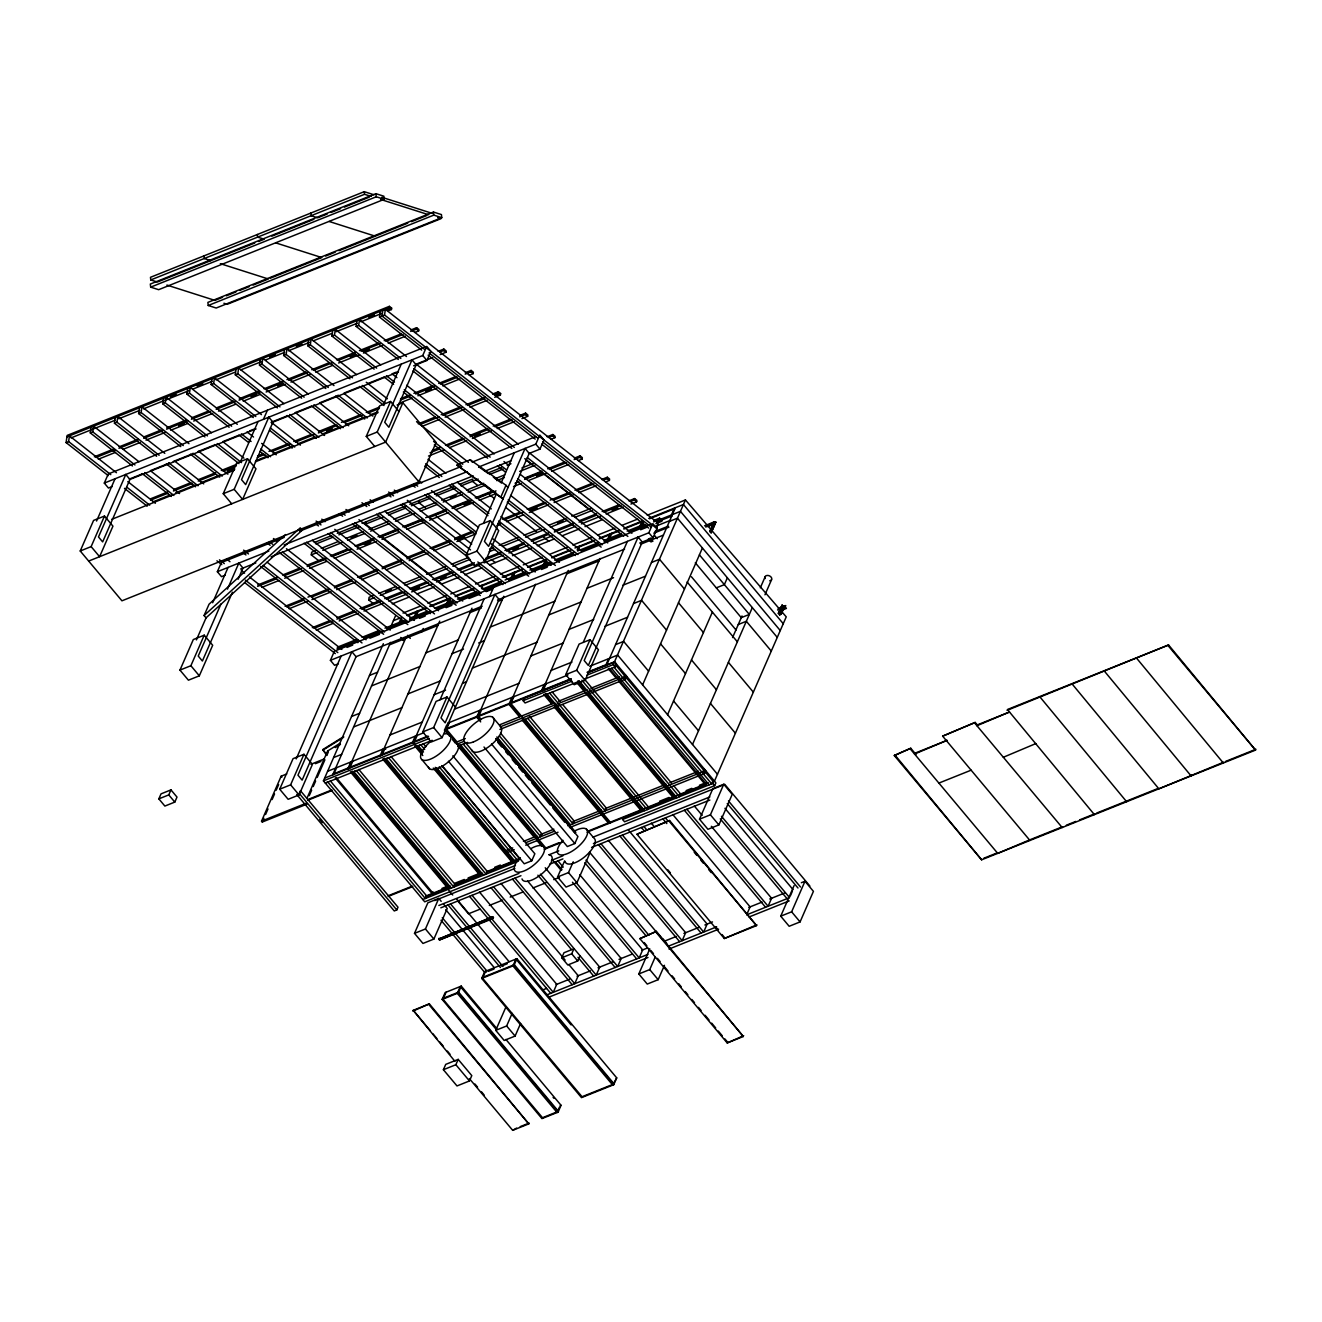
<?xml version="1.0" encoding="UTF-8"?>
<svg xmlns="http://www.w3.org/2000/svg" width="1322" height="1322" viewBox="0 0 1322 1322"><rect width="100%" height="100%" fill="white"/><g stroke="black" fill="none" stroke-linecap="round" stroke-linejoin="round"><path stroke-width="1.5" d="M326.65 755.027L322.7 749.64L343.637 736.635M108.272 475.639L66.1 442.589L67.108 435.434L389.379 306.34L391.643 308.109L391.444 309.546L387.627 311.067M110.784 474.631L68.628 441.581L69.422 435.847L116.452 472.714M132.431 465.955L90.276 432.905L91.069 427.171M134.96 464.947L92.788 431.897L93.598 426.163L139.008 461.758M156.607 456.272L114.436 423.222L115.245 417.504M159.136 455.264L116.964 422.214L117.774 416.48L164.804 453.347M180.767 446.605L138.612 413.538L139.421 407.82M183.295 445.58L141.14 412.53L141.933 406.796L188.963 443.68M204.943 436.921L162.771 403.854L163.581 398.137M207.471 435.913L165.3 402.846L166.109 397.129L211.52 432.724M229.119 427.237L186.947 394.171L187.757 388.453M231.647 426.229L189.476 393.163L190.285 387.445L237.316 424.312M253.279 417.554L211.123 384.504L211.917 378.77M255.807 416.546L213.652 383.479L214.445 377.762L261.475 414.629M277.455 407.87L235.283 374.82L236.093 369.086M279.983 406.862L237.811 373.796L238.621 368.078L284.032 403.673M301.631 398.186L259.459 365.136L260.269 359.402M304.143 397.178L261.987 364.128L262.781 358.394L308.191 393.989M325.79 388.503L283.635 355.453L284.428 349.719M328.319 387.495L286.147 354.445L286.957 348.711L333.987 385.578M349.966 378.819L307.795 345.769L308.604 340.035M352.495 377.811L310.323 344.761L311.133 339.027L356.543 374.622M374.126 369.135L331.971 336.085L332.78 330.351M376.654 368.127L334.499 335.077L335.292 329.343L380.703 364.938M398.302 359.468L356.13 326.402L356.94 320.684M400.83 358.444L358.659 325.394L359.468 319.66L406.498 356.527M421.668 350.099L379.497 317.049L380.306 311.314M382.835 310.306L382.025 316.041L424.197 349.091M338.399 663.776L334.565 665.297L330.401 660.339L648.854 532.766L652.853 523.644L657.001 528.618L384.553 315.016L385.363 309.298L657.811 522.884L657.001 528.618L653.018 537.74L639.749 543.061M391.444 309.546L389.164 307.762L389.379 306.34M414.877 332.433L418.677 330.913L416.413 329.128L416.612 327.691L410.894 329.988M418.677 330.913L418.892 329.475L416.612 327.691M440.209 354.56L445.927 352.263L443.663 350.479L443.862 349.058L438.144 351.338M445.927 352.263L446.125 350.826L443.862 349.058M469.36 375.151L473.177 373.63L470.913 371.846L471.111 370.408L465.394 372.705M473.177 373.63L473.375 372.193L471.111 370.408M494.709 397.278L500.427 394.981L498.146 393.196L498.344 391.775L492.627 394.055M500.427 394.981L500.625 393.543L498.344 391.775M521.942 418.628L527.66 416.347L525.396 414.563L525.594 413.125L519.877 415.422M527.66 416.347L527.875 414.91L525.594 413.125M551.092 439.235L554.91 437.698L552.646 435.913L552.844 434.492L547.126 436.772M554.91 437.698L555.108 436.277L552.844 434.492M578.342 460.585L582.159 459.065L579.895 457.28L580.094 455.842L574.376 458.139M582.159 459.065L582.358 457.627L580.094 455.842M605.592 481.952L609.409 480.415L607.129 478.647L607.327 477.209L601.609 479.506M609.409 480.415L609.607 478.994L607.327 477.209M630.925 504.062L636.642 501.782L634.378 499.997L634.577 498.559L628.859 500.856M636.642 501.782L636.857 500.344L634.577 498.559M655.91 523.644L661.628 521.364L659.348 519.579L659.562 518.141L653.828 520.438M661.628 521.364L661.826 519.926L659.562 518.141M324.964 558.826L319.23 561.123L311.281 554.893L311.661 552.199L315.495 550.663M372.143 529.312L365.566 524.156L365.897 521.86M373.498 603.691L368.722 599.94L369.102 597.247L372.936 595.726M419.338 500.46L419.008 502.74L425.601 507.912M112.287 486.513L108.454 488.049L104.306 483.075L108.288 473.954L424.841 347.141M397.112 405.011L402.863 402.714L436.128 442.44L418.909 481.852L121.938 600.816L80.229 550.993L93.581 520.422L104.488 516.059L112.948 526.156L99.596 556.711L91.135 546.614L104.488 516.059M96.572 521.033L115.047 478.779M231.697 503.781L223.253 493.684L236.605 463.13L247.511 458.767L255.972 468.847L242.62 499.419L234.176 489.322L247.511 458.767M240.406 461.907L258.071 421.487M263.442 419.338L267.424 410.2M225.318 575.153L221.518 576.673L217.353 571.715L221.336 562.577M179.957 670.105L193.309 639.551L204.232 635.171L212.677 645.268L199.325 675.823L188.418 680.186L179.957 670.105L190.88 665.726L204.232 635.171M204.1 615.523L300.259 527.858L302.209 530.188L206.05 617.853L204.1 615.523L209.041 604.22L285.469 534.551M196.416 639.914L206.166 617.605M212.66 602.733L228.095 567.402M220.972 604.005L198.234 656.059L202.382 661.017L232.441 592.239M227.467 589.133L238.836 563.106L243 568.063L238.125 579.218M158.838 798.868L161.036 793.861L170.968 789.878L176.999 797.083L174.801 802.09L164.87 806.073L158.838 798.868L168.77 794.902L170.968 789.878M374.737 446.489L366.277 436.392L379.629 405.837L390.552 401.475L398.996 411.555M383.611 404.532L401.26 364.112M366.277 436.392L377.2 432.03L390.552 401.475M104.306 483.075L422.743 355.519L426.742 346.381L430.889 351.355L426.907 360.476L413.637 365.797M402.863 402.714L385.644 442.11L88.673 561.073M330.401 660.339L334.4 651.217M306.902 804.156L262.285 822.036L261.541 821.127L281.156 776.196L286.742 773.965M262.285 822.036L263.921 818.285M265.557 814.534L268.002 808.932M272.101 799.562L274.546 793.944M276.182 790.209L278.645 784.59M279.702 789.217L293.054 758.663L303.961 754.284L312.422 764.38L299.069 794.935L288.146 799.298L279.702 789.217L290.609 784.838L303.961 754.284M296.211 758.894L341.159 656.043M306.902 798.422L327.625 750.995L339.704 743.493M309.249 795.662L311.645 790.192M313.231 786.54L315.627 781.071M317.214 777.419L324.915 759.786M326.782 755.54L328.385 751.888L327.625 750.995M515.448 865.464L424.709 901.802L323.427 780.856L383.347 643.715M391.163 625.818L395.394 616.118M332.681 774.89L390.585 642.343M399.211 622.596L401.458 617.457M333.656 774.494L336.647 767.652M399.442 623.918L401.673 618.779M347.835 768.826L350.826 761.968M413.621 618.233L416.612 611.392M348.793 768.429L405.606 638.377M415.323 616.135L417.57 611.012M349.768 768.049L352.759 761.208M415.554 617.457L418.545 610.615M421.718 631.933L423.222 628.512M466.022 555.504L479.374 524.95L490.28 520.587L498.725 530.684L485.389 561.239L474.466 565.601L466.022 555.504L476.928 551.142L490.28 520.587M380.058 755.903L383.05 749.062M445.845 605.327L448.836 598.486M381.017 755.523L439.747 621.125M381.992 755.143L384.983 748.285L385.727 749.177M448.439 603.047L450.405 598.535M483.455 523.396L496.444 493.651M501.319 482.497L514.324 452.752M501.071 496.56L505.995 485.273L470.268 459.759L456.966 465.08L503.021 498.89L456.966 465.08M478.597 467.063L535.807 444.142L539.789 435.021L543.953 439.978L539.971 449.116L528.519 453.694M412.282 742.997L415.273 736.156M471.971 608.219L413.241 742.617L422.445 753.59M482.018 585.183L481.671 586.01L497.783 579.548M414.216 742.22L417.207 735.379M481.505 588.224L482.993 584.803M503.781 596.239L442.093 737.643L431.17 742.006L422.726 731.925L436.078 701.371L446.985 696.991L455.446 707.088M440.061 699.735L484.183 598.734M489.553 596.586L493.536 587.464M422.726 731.925L433.649 727.546L446.985 696.991M449.761 736.371L444.506 730.091L446.753 724.952M510.953 578.011L513.283 572.674M511.267 579.119L514.258 572.277M449.43 722.473L446.439 729.314L456.949 741.857M512.225 578.739L515.216 571.897M479.721 710.344L476.73 717.185L480.679 721.895M543.177 565.089L545.507 559.751M535.608 584.258L477.705 716.788L480.332 719.928M544.234 564.511L546.482 559.371M481.654 709.567L478.663 716.408L481.291 719.548M544.449 565.833L546.697 560.693M396.798 909.933L398.005 907.206L300.441 790.688L299.251 793.431L396.798 909.933L394.27 910.957L296.723 794.439M511.945 697.421L508.953 704.279L519.463 716.821M509.928 703.882L568.245 570.41M577.218 549.886L578.706 546.465M513.878 696.661L510.887 703.502L610.698 822.697M577.995 549.902L579.664 546.069M443.614 904.198L447.233 908.511L433.88 939.066L422.957 943.445L414.513 933.349L427.865 902.794L438.772 898.431L441.184 901.307M579.515 681.161L525.065 702.973L523.148 700.677L524.338 697.95L571.286 679.144M414.513 933.349L425.436 928.986L438.772 898.431M541.194 691.356L544.185 684.515M606.98 540.781L609.971 533.939M542.152 690.976L600.056 558.446M607.938 540.401L610.929 533.559M543.127 690.596L546.118 683.738M609.574 538.5L611.904 533.163M438.722 939.083L492.792 916.741L493.189 918.459L439.482 939.975L438.722 939.083L492.792 916.741M439.482 939.975L493.552 917.633M454.917 1061.318L413.241 1010.322L429.353 1003.861L528.8 1123.882L512.688 1130.327L469.36 1078.57M565.75 674.633L579.102 644.078L590.025 639.699L598.469 649.796L585.117 680.351L574.211 684.713L565.75 674.633L576.673 670.254L590.025 639.699M583.25 642.376L627.372 541.376M412.894 1011.132L429.353 1003.861M639.865 526.371L642.195 521.033M640.162 527.495L642.409 522.355M641.137 527.098L643.384 521.959M505.913 1039.439L561.057 1105.308L558.066 1112.149L541.954 1118.61L442.159 999.415L445.15 992.574L461.262 986.113L496.708 1028.466M443.118 999.019L446.109 992.178M442.159 999.415L458.271 992.954L461.262 986.113M605.641 665.544L608.632 658.703M674.418 508.127L671.427 514.969L672.171 515.861L657.034 521.926M606.6 665.164L675.377 507.731M586.985 675.112L613.276 664.586L685.44 499.947L786.243 616.862L714.475 781.12L614.664 661.925L587.646 672.749M585.15 678.897L615.193 666.866L616.383 664.123L614.466 661.843L588.191 672.369M442.242 765.851L524.256 863.795L531.774 860.787L534.848 853.764L452.835 755.82M481.704 978.429L484.695 971.587L516.919 958.681L616.713 1077.876L613.722 1084.718L581.498 1097.624L481.704 978.429L513.928 965.523L516.919 958.681M482.662 978.049L485.653 971.207L486.397 972.1M443.399 1069.713L445.729 1064.375L458.189 1059.385L471.789 1075.612L469.459 1080.95L456.999 1085.94L443.399 1069.713L455.859 1064.722L458.189 1059.385M545.639 848.08L545.275 848.889L458.602 745.393M500.261 726.836L623.885 677.31L625.091 674.567L626.628 676.401L625.438 679.144L499.898 729.43M590.306 852.128L576.954 882.699L566.047 887.062L557.587 876.965L564.659 860.787M642.608 684.879L702.412 547.986M713.335 523.148L714.756 524.586L711.137 532.849L709.732 531.427L712.624 524.801M714.062 522.008L715.301 523.495L707.7 526.553M484.001 747.013L567.336 846.543L574.855 843.535L577.929 836.495L495.915 738.568M715.07 522.653L711.467 530.932L710.013 531.51L714.954 522.504L711.335 530.783L709.732 531.427M715.301 523.495L715.78 521.975L715.235 523.215L705.717 527.032M520.587 1023.492L515.101 1036.068L504.178 1040.447L495.733 1030.35L505.929 1006.984M557.587 876.965L568.51 872.603L573.219 861.812M495.733 1030.35L506.64 1025.971L512.143 1013.396M610.086 822.251L609.739 823.077L601.857 813.674M667.56 714.69L712.409 612.02M727.364 577.797L724.373 584.638L716.309 587.86M561.767 957.772L563.965 952.749L573.897 948.783L571.699 953.79L561.767 957.772L567.799 964.977L577.731 960.995L579.928 955.971M622.629 819.475L712.74 783.384L713.946 780.641L715.863 782.921L714.657 785.665L624.529 821.772L622.629 819.475L623.819 816.748M636.989 834.232L669.576 820.499L756.548 925.615L724.324 938.521L636.989 834.232L669.576 820.499M512.688 1130.327L516.638 1128.079M732.57 637.568L742.022 615.953M760.315 587.811L765.24 576.541M692.513 744.484L752.317 607.591M764.959 594.784L771.536 579.763M567.898 825.82L702.94 771.718L704.147 768.974L705.684 770.825L704.477 773.552L569.435 827.655M559.437 1107.208L557.107 1112.546L457.296 993.351L460.287 986.509L495.75 1028.847M778.344 613.375L782.112 605.03L783.202 606.583L779.6 614.862L778.344 613.375L782.112 605.03M784.69 605.79L783.235 606.385L779.633 614.647L781.071 614.069L784.69 605.79L781.203 614.218L779.6 614.862M639.881 938.653L656.356 931.382L743.328 1036.498L727.216 1042.942L639.881 938.653L656.356 931.382M699.503 819.194L712.855 788.639L723.762 784.26L732.223 794.357L718.871 824.911L707.948 829.291L699.503 819.194L710.41 814.815L723.762 784.26M664.454 965.308L658.174 979.685L647.251 984.064L638.807 973.967L649.796 948.799M638.807 973.967L649.73 969.588L655.216 957.012M724.324 938.521L756.895 924.789M746.616 914.857L750.103 906.875L672.815 814.567M801.347 882.716L804.982 881.262L813.427 891.359L800.074 921.913L789.168 926.276L780.724 916.179L794.076 885.624M790.275 896.052L792.374 891.259M727.216 1042.942L743.691 1035.671M780.724 916.179L791.63 911.816L804.982 881.262M1079.595 819.888L1094.765 813.807L1094.401 814.633L1007.447 709.517L1168.565 644.971L1255.536 750.086L981.618 859.812L894.283 755.523L910.759 748.252L916.047 754.565M894.283 755.523L910.759 748.252M1029.954 840.462L942.636 736.156L975.206 722.423L977.867 725.596M942.636 736.156L975.206 722.423M1039.67 696.611L1126.641 801.727L1126.988 800.901M981.618 859.812L894.647 754.697M1035.919 743.542L1003.332 757.275M1071.894 683.705L1158.865 788.821L1223.676 762.183L1223.313 762.992L1136.342 657.877M1104.118 670.799L1191.089 775.915L1191.453 775.089M1007.083 710.344L1168.565 644.971M322.684 750.285L343.621 737.279M335.276 747.591L340.448 744.385M374.043 194.797L364.244 191.673L150.477 277.306L150.774 279.934L157.368 282.032L254.716 243.05M150.774 279.934L364.541 194.301L371.135 196.4M375.911 193.673L150.328 284.048L150.675 287.138L158.64 289.683L384.223 199.308L383.876 196.218L375.911 193.673L376.258 196.78L384.223 199.308M258.534 241.513L264.251 239.216L257.658 237.117L257.36 234.49M271.886 236.159L313.876 219.336M327.245 213.999L317.693 217.816L311.1 215.717L310.802 213.073M331.062 212.462L340.597 208.645M344.414 207.108L369.235 197.176M150.675 287.138L376.258 196.78M433.467 212.032L207.885 302.391L208.232 305.498L216.197 308.026L441.779 217.667L441.432 214.577L433.467 212.032L433.814 215.122L441.779 217.667M222.559 297.334L214.924 300.391L166.903 285.073M226.376 295.814L235.911 291.98M239.728 290.46L249.28 286.626M253.097 285.106L268.366 278.992L220.344 263.673M270.266 278.215L321.808 257.575L275.703 242.868M325.625 256.055L335.177 252.221M338.994 250.701L407.705 223.17M411.522 221.65L426.791 215.519M208.232 305.498L433.814 215.122M66.91 436.855L389.164 307.762M170.439 396.716L176.156 394.435M197.143 386.024L202.861 383.744M269.605 357.006L275.323 354.709M296.293 346.314L302.011 344.017M368.755 317.28L374.473 314.983M385.925 310.406L391.643 308.109M71.074 437.879L114.948 420.313M118.749 418.777L139.735 410.382M143.536 408.845L189.31 390.519M193.128 388.982L212.198 381.347M215.998 379.827L235.068 372.176M240.802 369.896L261.773 361.484M265.59 359.964L284.66 352.33M288.46 350.793L309.447 342.398M313.264 340.861L332.334 333.227M336.135 331.706L357.122 323.295M360.923 321.775L381.909 313.364M66.1 442.589L68.628 441.581M90.276 432.905L92.788 431.897M114.436 423.222L116.964 422.214M138.612 413.538L141.14 412.53M162.771 403.854L165.3 402.846M186.947 394.171L189.476 393.163M211.123 384.504L213.652 383.479M235.283 374.82L237.811 373.796M259.459 365.136L261.987 364.128M283.635 355.453L286.147 354.445M307.795 345.769L310.323 344.761M331.971 336.085L334.499 335.077M356.13 326.402L358.659 325.394M379.497 317.049L384.553 315.016M94.358 456.784L113.428 449.15M119.145 446.853L138.215 439.218M143.933 436.921L161.086 430.047M166.82 427.766L185.89 420.115M191.607 417.835L208.76 410.96M216.395 407.903L233.548 401.029M239.282 398.732L258.352 391.097M264.07 388.8L283.139 381.166M286.94 379.629L306.01 371.994M311.744 369.714L328.897 362.839M336.532 359.782L355.601 352.131M359.402 350.611L378.472 342.976M384.206 340.679L401.359 333.805M96.06 457.462L115.13 449.81M118.947 448.29L138 440.656M143.734 438.359L162.804 430.724M166.605 429.187L187.592 420.793M191.409 419.256L210.462 411.621M216.197 409.324L235.266 401.69M239.067 400.169L260.054 391.758M265.772 389.478L282.925 382.603M288.659 380.306L307.729 372.672M313.446 370.375L332.516 362.74M338.234 360.443L355.387 353.569M361.121 351.272L380.191 343.637M385.908 341.34L403.061 334.466M410.696 331.425L416.413 329.128M178.619 425.717L184.336 423.437M251.081 396.699L256.799 394.402M277.769 386.007L283.503 383.711M350.231 356.973L355.965 354.676M363.583 351.619L369.301 349.339M98.324 459.23L115.493 452.355M123.111 449.298L140.281 442.424M145.998 440.143L165.068 432.492M170.786 430.212L187.955 423.337M193.673 421.04L212.743 413.406M218.46 411.109L235.63 404.235M243.248 401.177L260.417 394.303M266.135 392.023L285.205 384.372M290.923 382.091L309.992 374.44M315.71 372.16L332.88 365.285M338.597 362.988L359.567 354.593M363.385 353.057L382.455 345.422M388.172 343.125L405.342 336.251M439.846 352.016L443.663 350.479M129.391 479.06L142.743 473.722M169.431 463.031L150.361 470.665L179.544 493.552M173.248 461.494L192.318 453.859M198.036 451.562L215.189 444.688M238.076 435.533L222.823 441.631L243.959 458.139M249.528 430.939L255.245 428.659M272.398 421.784L287.651 415.67M295.285 412.613L310.538 406.498M320.073 402.681L337.242 395.807M344.86 392.75L360.113 386.635M367.747 383.578L383 377.481M392.535 373.647L396.352 372.126M417.322 363.715L432.575 357.618M129.539 479.589L256.088 428.906M271.39 422.776L398.467 371.879M150.741 498.741L167.911 491.867M173.628 489.57L190.798 482.695M198.416 479.638L215.585 472.764M221.303 470.483L236.555 464.369M257.542 455.958L263.26 453.677M268.977 451.38L288.047 443.746M293.765 441.449L310.934 434.574M318.552 431.517L335.722 424.643M341.44 422.362L360.509 414.711M366.227 412.431L379.579 407.077M400.549 398.682L410.084 394.848M413.902 393.328L432.972 385.694M438.689 383.397L455.859 376.522M150.543 500.179L167.712 493.304M173.43 491.007L192.5 483.373M198.217 481.076L215.387 474.201M223.005 471.144L236.357 465.807M257.327 457.395L264.962 454.338M272.596 451.281L289.749 444.407M295.467 442.126L314.537 434.475M318.354 432.955L337.424 425.32M345.059 422.263L362.211 415.389M367.929 413.092L379.381 408.515M400.351 400.103L409.886 396.286M415.604 393.989L434.674 386.355M440.391 384.058L457.561 377.183M465.179 374.143L470.913 371.846M227.384 470.731L233.102 468.434M326.551 431.005L332.268 428.725M425.701 391.295L431.418 388.999M152.823 501.947L169.976 495.072M175.694 492.792L194.764 485.141M200.498 482.861L219.568 475.226M225.285 472.929L234.82 469.112M255.79 460.7L267.226 456.123M272.96 453.826L292.013 446.192M297.747 443.895L314.9 437.02M322.535 433.963L339.688 427.089M345.422 424.808L364.475 417.157M370.21 414.877L377.828 411.82M398.814 403.408L412.15 398.071M417.884 395.774L436.938 388.139M442.672 385.842L459.825 378.968M111.643 519.364L234.258 470.252M255.328 461.808L377.96 412.695M80.229 550.993L91.135 546.614M223.253 493.684L234.176 489.322M418.264 423.85L435.417 416.975M441.151 414.695L460.221 407.044M465.939 404.763L485.009 397.112M419.966 424.527L439.036 416.876M442.853 415.356L461.923 407.721M467.641 405.424L484.81 398.55M494.345 394.733L498.146 393.196M496.808 395.08L500.625 393.543M422.247 426.295L439.4 419.421M445.117 417.141L464.187 409.49M469.905 407.209L487.074 400.335M432.162 450.554L439.78 447.497M445.514 445.217L462.667 438.342M470.302 435.285L487.454 428.411M493.189 426.114L510.342 419.239M430.047 452.752L439.582 448.935M447.216 445.878L464.369 439.003M470.103 436.706L489.173 429.072M494.891 426.791L512.044 419.917M519.678 416.86L525.396 414.563M474.482 436.293L480.2 434.013M428.51 456.057L443.762 449.959M449.48 447.662L466.649 440.788M472.367 438.491L491.437 430.856M497.155 428.559L514.324 421.685M223.253 561.817L284.263 537.376M299.516 531.262L459.709 467.096M473.045 461.758L535.972 436.541M548.828 437.45L552.646 435.913M217.353 571.715L268.845 551.076M284.098 544.978L467.162 471.64M240.587 569.038L255.84 562.924M271.093 556.81L473.226 475.837M484.662 471.26L511.366 460.568M314.355 542.499L331.541 535.625M337.259 533.328L356.345 525.677M362.079 523.396L379.249 516.505M386.883 513.448L405.97 505.797M409.787 504.277L428.873 496.626M434.608 494.329L453.694 486.694M459.412 484.397L472.78 479.043L472.45 481.34L477.721 485.471M488.049 472.929L501.402 467.575M507.136 465.278L510.953 463.758M315.941 544.036L333.127 537.145M338.845 534.848L359.848 526.453M365.566 524.156L382.752 517.266M388.47 514.985L405.656 508.094M411.373 505.797L430.46 498.163M436.194 495.866L455.28 488.215M460.998 485.918L478.184 479.043M489.636 474.449L502.988 469.095M321.229 548.366L338.432 541.475M346.083 538.418L363.286 531.527M369.02 529.23L388.139 521.562M393.873 519.265L411.076 512.374M418.727 509.317L435.93 502.426M441.664 500.129L460.783 492.462M466.517 490.165L483.72 483.274M495.188 478.68L504.756 474.862M521.959 467.955L533.427 463.361M351.156 537.723L356.874 535.427M450.405 497.964L456.14 495.667M311.281 554.893L317.016 552.596M322.75 550.299L341.869 542.631M347.603 540.334L364.822 533.444M370.557 531.147L389.676 523.495M395.41 521.198L414.513 513.531M420.264 511.234L437.466 504.343M443.2 502.046L462.32 494.395M468.054 492.098L485.257 485.207M496.725 480.613L504.376 477.539M519.662 471.425L534.964 465.294M257.823 584.935L276.893 577.301M282.611 575.004L299.78 568.13M307.398 565.072L324.568 558.198M330.285 555.918L347.455 549.043M355.073 545.986L374.143 538.351M377.96 536.815L397.03 529.18M402.747 526.883L421.817 519.249M425.634 517.728L446.605 509.317M452.322 507.02L469.492 500.146M475.209 497.865L492.379 490.991M524.784 478.002L541.954 471.128M547.672 468.831L564.841 461.956M332.615 555.769L347.901 549.638M361.286 544.284L370.854 540.45M382.322 535.856L397.608 529.725M405.259 526.668L420.561 520.538M433.93 515.183L443.498 511.35M453.049 507.516L466.435 502.162M477.903 497.568L493.205 491.437M525.693 478.415L539.079 473.061M257.625 586.373L276.695 578.739M284.313 575.681L301.482 568.807M307.2 566.51L326.27 558.875M331.987 556.579L351.057 548.944M356.775 546.647L373.944 539.773M379.662 537.492L398.732 529.841M404.449 527.561L423.519 519.91M429.237 517.629L446.406 510.755M452.124 508.458L471.194 500.823M476.912 498.526L495.981 490.892M515.051 483.257L518.868 481.72M524.586 479.44L541.756 472.549M549.374 469.508L566.543 462.634M574.161 459.577L579.895 457.28M364.971 544.714L370.689 542.417M464.138 504.987L469.855 502.69M536.6 475.953L542.317 473.673M261.806 587.381L278.959 580.507M284.676 578.226L303.746 570.592M309.48 568.295L326.633 561.42M334.268 558.363L351.421 551.489M357.138 549.192L376.208 541.557M381.942 539.26L399.095 532.386M406.73 529.329L425.8 521.694M429.6 520.174L448.67 512.523M456.305 509.482L473.458 502.608M479.192 500.311L496.345 493.437M513.514 486.562L521.132 483.505M528.767 480.448L545.92 473.573M551.654 471.276L568.807 464.402M285.073 606.302L304.143 598.668M307.96 597.131L328.93 588.736M334.648 586.439L351.817 579.565M357.535 577.268L376.605 569.633M382.322 567.336L401.392 559.702M407.11 557.405L424.279 550.53M429.997 548.25L449.067 540.615M454.785 538.318L471.937 531.444M502.459 519.216L519.612 512.341M527.247 509.284L544.4 502.41M550.134 500.129L569.204 492.478M574.921 490.198L592.074 483.323M286.775 606.963L303.944 600.089M311.562 597.032L328.732 590.157M334.449 587.877L351.602 581.002M359.237 577.945L378.307 570.294M382.124 568.774L401.194 561.139M406.912 558.842L424.065 551.968M431.699 548.911L450.769 541.276M454.586 539.756L473.656 532.105M504.161 519.893L523.231 512.242M528.949 509.962L546.118 503.087M553.736 500.03L570.906 493.156M576.623 490.859L593.793 483.984M603.311 480.167L607.129 478.647M458.965 539.326L464.683 537.046M531.427 510.309L537.145 508.012M289.039 608.748L308.109 601.113M311.926 599.577L330.996 591.942M336.713 589.645L355.783 582.01M361.501 579.714L378.67 572.839M386.305 569.799L403.458 562.924M409.176 560.627L428.245 552.993M433.963 550.696L451.133 543.821M456.85 541.524L475.92 533.89M496.89 525.478L500.708 523.958M506.425 521.661L523.595 514.787M529.312 512.506L548.382 504.855M554.1 502.575L573.17 494.94M578.887 492.643L596.057 485.769M378.67 593.429L395.873 586.538M403.524 583.465L420.726 576.574M426.461 574.277L445.58 566.626M451.314 564.329L468.517 557.438M489.537 549.01L493.37 547.473M499.105 545.176L518.224 537.525M523.958 535.228L541.161 528.337M548.812 525.264L566.014 518.373M571.748 516.076L590.868 508.425M385.694 591.959L391.411 589.662M557.471 523.148L563.189 520.851M368.722 599.94L374.457 597.643M380.191 595.346L399.31 587.695M405.044 585.398L422.247 578.507M429.898 575.434L447.1 568.543M452.835 566.246L470.054 559.355M489.173 551.704L494.907 549.407M502.542 546.333L519.761 539.442M525.495 537.145L544.614 529.494M550.349 527.197L567.551 520.306M575.202 517.233L592.405 510.342M312.322 627.653L329.475 620.778M337.11 617.721L354.263 610.847M359.981 608.566L379.05 600.915M384.785 598.635L401.938 591.76M409.572 588.703L426.725 581.829M432.443 579.532L451.513 571.897M457.247 569.6L474.4 562.726M485.835 558.148L501.104 552.034M504.905 550.514L523.975 542.863M531.609 539.822L548.762 532.931M554.496 530.651L573.566 523.016M579.284 520.719L596.437 513.845M602.154 511.548L619.324 504.673M314.025 628.33L333.094 620.696M336.895 619.159L355.965 611.524M361.699 609.227L380.769 601.593M386.487 599.296L405.557 591.661M411.274 589.364L428.427 582.49M434.161 580.209L453.231 572.558M458.949 570.278L474.201 564.163M483.736 560.346L500.889 553.472M506.623 551.175L523.776 544.3M531.411 541.243L548.564 534.369M554.282 532.072L573.351 524.437M579.086 522.157L596.239 515.283M603.873 512.225L621.026 505.351M630.561 501.517L634.378 499.997M413.736 589.711L419.471 587.431M440.441 579.019L446.158 576.739M512.903 550.002L518.621 547.705M612.053 510.275L617.787 507.978M316.288 630.115L333.458 623.224M339.176 620.943L358.245 613.309M363.963 611.012L383.033 603.377M388.751 601.08L407.259 593.925M411.638 591.909L432.112 583.977M436.425 581.977L455.495 574.343M460.783 572.476L479.903 564.825M484.1 562.891L503.17 555.24M508.887 552.96L527.957 545.325M533.427 543.375L552.546 535.724M558.281 533.427L575.632 526.222M581.35 523.925L600.419 516.291M606.137 513.994L623.306 507.119M392.221 603.857L409.407 596.982M417.041 593.925L434.211 587.051M459.031 577.103L441.845 583.994L437.896 580.887M464.749 574.806L481.935 567.931M489.57 564.874L506.739 557.983M512.473 555.703L531.56 548.052M537.277 545.755L554.463 538.88M562.098 535.823L579.267 528.932M585.002 526.635L602.171 519.761L598.222 516.671M403.028 613.061L420.198 606.187M427.832 603.129L446.919 595.495M450.736 593.958L469.822 586.324M475.54 584.027L494.626 576.375M500.344 574.078L519.43 566.444M523.248 564.907L542.317 557.273M549.952 554.215L567.138 547.341M572.856 545.044L591.942 537.393M597.66 535.096L614.829 528.222M622.464 525.165L637.733 519.05M647.268 515.233L685.44 499.947M393.411 620.696L399.855 618.101M406.763 615.341L425.849 607.69M429.65 606.17L449.794 598.106L446.803 604.947L447.778 604.551M455.479 595.825L473.54 588.587M479.275 586.29L498.344 578.656M502.162 577.119L521.843 569.237M527.528 566.956L546.052 559.537M551.786 557.24L569.22 550.249M574.921 547.986L593.875 540.384M599.477 538.137L618.564 530.502M624.199 528.238L641.467 521.314M648.838 518.356L683.441 504.508L783.252 623.703M407.391 615.771L425.75 608.401M430.476 606.517L449.447 598.916M455.132 596.635L474.086 589.05M503.467 577.284L522.438 569.683M528.106 567.402L546.118 560.197M551.803 557.917L570.757 550.316M578.342 547.275L594.454 540.83M599.197 538.93L620.051 530.568M623.835 529.064L642.806 521.463M649.449 518.802L675.03 508.557M337.292 647.235L356.362 639.6M362.079 637.303L379.249 630.429M384.966 628.148L404.036 620.497M409.754 618.217L426.907 611.342M434.541 608.285L453.611 600.634M457.429 599.114L476.498 591.479M482.216 589.182L501.286 581.548M505.103 580.011L526.073 571.616M529.891 570.079L548.961 562.445M554.678 560.164L573.748 552.513M577.565 550.993L598.535 542.582M604.253 540.301L621.423 533.427M627.14 531.13L644.293 524.256M337.093 648.672L358.064 640.261M363.781 637.981L380.951 631.106M386.668 628.809L405.738 621.175M409.556 619.638L430.526 611.243M436.243 608.946L453.413 602.072M459.131 599.775L478.2 592.14M483.918 589.86L501.088 582.985M508.706 579.928L525.875 573.054M531.593 570.757L550.663 563.122M556.38 560.825L573.55 553.951M581.168 550.894L598.337 544.02M604.055 541.723L621.208 534.848M628.842 531.791L646.012 524.917M653.63 521.876L659.348 519.579M660.075 519.513L680.45 511.35L780.261 630.544M336.317 650.441L650.953 524.404M346.992 647.4L352.71 645.103M369.863 638.229L379.397 634.411M419.454 618.365L425.172 616.069M446.142 607.674L451.86 605.377M469.029 598.502L478.564 594.685M486.182 591.628L491.916 589.348M541.491 569.485L547.209 567.188M640.641 529.758L646.375 527.461M655.679 526.255L670.832 520.19M669.411 521.43L677.459 518.191L777.27 637.386M654.952 531.51L668.205 526.206M653.795 533.163L668.949 527.098M355.651 656.852L482.2 606.17M497.502 600.039L624.562 549.142M389.494 644.839L437.846 625.471M470.07 612.565L481.439 608.004M498.493 601.18L502.294 599.659M566.741 573.831L598.965 560.925M640.674 544.218L663.429 535.113M704.543 525.826L714.111 521.876M706.262 525.792L715.913 522.124M714.756 524.586L711.137 532.849M369.482 675.443L377.53 672.22M425.882 652.853L458.106 639.947M490.33 627.041L554.777 601.213M587.001 588.307L613.557 577.681M651.465 562.494L659.513 559.256L684.466 589.067M371.565 685.903L419.9 666.536M452.124 653.63L463.493 649.085M478.663 643.004L484.348 640.724M548.795 614.912L581.036 601.989M622.728 585.282L645.483 576.177M351.536 716.507L359.601 713.285M407.936 693.918L440.16 681.012M472.384 668.106L536.848 642.277M569.071 629.371L593.71 619.506M633.519 603.559L641.583 600.337L666.536 630.131M353.618 726.968L401.954 707.617M434.178 694.694L445.547 690.15M462.617 683.309L466.402 681.788M530.866 655.976L563.089 643.07M604.798 626.364L627.537 617.242M310.918 764.281L323.923 759.076M315.38 763.686L320.949 761.455M333.59 757.572L341.654 754.35M389.99 734.982L422.214 722.076M454.454 709.17L518.902 683.358M551.125 670.436L571.98 662.091M615.573 644.624L623.637 641.401L648.59 671.196M327.608 771.271L423.817 732.735M447.497 723.25L567.898 675.013M589.695 666.288L617.655 655.084L717.466 774.279M333.045 774.064L427.832 736.09M445.828 728.885L570.955 678.764M587.067 672.303L606.963 664.338M324.634 778.113L428.592 736.47M444.506 730.091L570.592 679.591M323.427 780.856L429.286 738.453M523.148 700.677L571.963 681.127M431.187 740.733L325.344 783.136L327.757 781.996L425.32 898.514L426.527 895.771L330.285 780.839M738.271 624.513L746.335 621.274L771.288 651.085M778.146 608.616L785.764 605.559L785.169 606.93L786.425 608.417L782.607 609.954M777.551 609.987L785.351 606.947M307.943 799.513L331.706 789.978M307.646 800.306L332.252 790.44M455.809 742.386L465.311 738.568M499.551 724.853L554.711 702.759M558.512 701.238L587.051 689.803M590.851 688.283L619.39 676.847M261.541 821.127L306.159 803.264M456.503 744.352L464.121 741.312M458.04 746.186L467.558 742.386M523.446 841.37L536.765 836.033M540.566 834.513L553.885 829.175M572.905 821.557L601.427 810.122M605.228 808.601L666.106 784.21M669.907 782.69L698.429 771.271M388.453 895.655L412.216 886.137M388.156 896.448L412.761 886.599M512.738 847.914L505.136 850.955L506.673 852.789L514.275 849.749M526.057 842.577L554.579 831.141M525.693 845.171L558.016 832.232M441.928 888.434L447.249 886.302M454.851 883.245L464.319 879.461M468.104 877.94L477.573 874.139M494.659 867.298L500.344 865.034M659.579 801.248L669.048 797.447M686.118 790.606L691.803 788.325M699.371 785.301L705.056 783.021L705.799 783.913M425.882 896.035L450.455 886.186M454.239 884.666L482.596 873.313M486.364 871.793L520.389 858.176M546.597 847.683L558.909 842.758M588.29 830.993L708.311 782.888M426.048 896.663L430.873 894.73M446.803 888.334L432.492 894.085L335.309 778.03M454.289 885.343L480.828 874.718L383.644 758.663M488.413 871.677L514.027 861.415L435.219 767.322M544.317 849.286L562.346 842.064M586.985 832.199L641.963 810.171L555.29 706.659M649.548 807.131L675.145 796.869L588.472 693.356M679.872 794.985L704.51 785.103M422.792 899.522L517.315 861.663M434.707 900.563L514.853 868.455M549.208 854.706L558.743 850.872M593.082 837.123L724.753 784.376L809.874 886.037M438.854 905.487L519.001 873.396M551.439 860.391L562.891 855.813M593.413 843.585L709.815 796.951M440.821 907.817L520.951 875.726M549.572 864.258L562.941 858.903M591.562 847.435L709.864 800.058M479.853 909.255L468.484 913.799L457.974 901.257M489.338 905.454L502.608 900.133M510.193 897.093L523.462 891.788M532.931 887.987L546.201 882.666M553.786 879.642L559.47 877.362M938.884 783.087L971.108 770.181M488.297 971.339L493.982 969.059M501.55 966.035L507.235 963.755M542.698 989.947L546.498 988.426M556.05 984.609L569.402 979.255M577.036 976.198L590.389 970.844M598.023 967.787L613.292 961.672M619.01 959.375L632.379 954.021M641.914 950.204L647.631 947.907M664.817 941.033L676.253 936.455M683.887 933.398L699.156 927.284M704.89 924.987L712.508 921.93M748.764 907.404L762.133 902.05M769.751 898.993L785.02 892.879M546.829 994.888L647.962 954.368M668.949 945.957L716.656 926.854M747.194 914.626L789.581 897.638L721.465 816.285M548.795 997.218L648.011 957.475M668.998 949.064L718.606 929.184M749.144 916.956L789.217 900.91M983.766 858.275L996.292 853.252M1028.417 840.395L997.73 853.368L910.395 749.062M1030.317 839.635L1062.541 826.729L1062.177 827.539L974.859 723.25M1066.325 825.209L1075.811 821.408M1096.665 813.063L1157.328 788.755M1225.577 761.422L1255.9 749.26M616.713 1077.876L612.764 1085.098L512.953 965.903L515.944 959.061L571.104 1024.93M582.82 1096.417L614.086 1083.891L514.291 964.696L482.051 977.619L582.473 1097.243M560.098 1105.688L561.057 1105.308M520.207 1126.641L529.164 1123.056M543.276 1117.404L558.429 1111.339L458.618 992.144L442.506 998.589L542.929 1118.214M381.876 197.292L432.839 213.553M380.67 199.44L428.692 214.759M437.681 217.634L440.97 218.675L227.202 304.308L223.914 303.267M329.145 221.468L375.25 236.175M210.809 260.632L204.216 258.534L203.919 255.89M478.713 466.732L488.462 473.689M493.337 477.159L501.451 482.96M429.055 352.908L537.707 438.078M542.582 441.895L651.234 527.081M428.163 355.188L535.195 439.102M541.673 444.175L648.705 528.089M416.232 364.161L518.406 444.258M529.758 453.165L631.916 533.262M413.803 368.623L514.357 447.447M527.329 457.61L627.867 536.435M412.894 370.904L511.829 448.455M524.801 458.635L623.72 536.187M525.892 459.924L532.485 465.096M543.012 473.359L588.307 508.871M392.056 373.845L396.93 377.662M406.647 385.28L494.23 453.942M503.963 461.576L508.821 465.377M520.174 474.284L607.756 542.929M386.388 375.762L394.501 382.124M404.235 389.742L490.181 457.131M499.914 464.749L506.392 469.839M517.745 478.746L602.088 544.846M383.859 376.77L393.592 384.405M403.326 392.023L487.653 458.139M497.386 465.774L505.5 472.119M516.852 481.026L601.18 547.126M366.26 382.256L387.346 398.781M416.546 421.668L468.434 462.353M510.606 495.403L581.961 551.34M362.211 385.446L384.917 403.243M433.583 441.383L462.766 464.27M508.177 499.865L577.912 554.529M359.7 386.454L384.024 405.524M434.294 444.936L461.857 466.55M484.563 484.348L495.915 493.255M507.268 502.145L575.384 555.537M489.57 494.758L494.411 498.559M505.748 507.45L536.468 531.56M543.474 537.046L548.729 541.177M343.72 393.212L372.903 416.1M428.047 459.312L445.894 473.309M457.247 482.2L491.305 508.904M501.021 516.538L559.404 562.296M338.052 395.129L367.235 418M425.618 463.774L441.845 476.498M451.579 484.116L488.876 513.366M498.609 520.984L555.372 565.486M335.524 396.137L364.723 419.024M424.726 466.055L439.317 477.506M449.05 485.124L487.967 515.646M497.7 523.264L551.224 565.221M319.544 402.896L348.744 425.783M418.479 480.448L421.718 482.993M431.451 490.611L478.481 527.478M493.073 538.93L535.245 571.98M313.876 404.813L343.076 427.684M414.43 483.637L417.669 486.166M427.403 493.8L476.052 531.94M490.644 543.392L529.577 573.897M311.348 405.821L340.547 428.708M411.902 484.645L415.141 487.19M424.874 494.808L475.16 534.22M491.371 546.944L528.668 576.177M436.128 516.158L471.706 544.086M491.338 559.487L495.287 562.577M295.384 412.58L324.568 435.45M394.303 490.132L397.542 492.676M407.275 500.294L470.533 549.886M485.124 561.321L509.449 580.391M289.716 414.48L318.899 437.367M388.635 492.048L393.51 495.849M403.227 503.484L468.104 554.331M477.837 561.966L505.401 583.58M287.188 415.505L316.371 438.375M387.726 494.329L390.981 496.874M400.715 504.492L468.814 557.884M476.928 564.246L502.872 584.588M271.208 422.247L300.408 445.134M370.143 499.815L373.382 502.343M384.735 511.25L486.909 591.347M270.399 427.981L294.723 447.051M366.095 502.988L369.334 505.533M379.067 513.167L481.225 593.264M269.506 430.261L292.212 448.059M361.947 502.74L366.805 506.541M376.539 514.175L480.332 595.544M382.686 537.575L406.945 556.612M410.184 559.14L429.584 574.376M247.032 431.93L253.527 437.02M261.64 443.382L276.232 454.818M345.967 509.482L349.206 512.027M358.94 519.662L462.733 601.031M241.364 433.847L251.097 441.482M260.831 449.1L270.564 456.734M341.919 512.672L345.158 515.216M354.891 522.851L457.065 602.948M238.852 434.855L248.569 442.49M259.922 451.397L268.036 457.743M339.39 513.68L342.629 516.224M352.363 523.859L456.156 605.228M321.791 519.166L325.047 521.711M334.763 529.345L438.557 610.714M217.205 443.531L241.529 462.601M316.123 521.083L320.998 524.9M330.715 532.535L434.508 613.904M214.676 444.539L239.001 463.609M315.231 523.363L318.47 525.908M328.203 533.543L430.361 613.639M198.697 451.298L227.896 474.185M312.223 540.301L414.397 620.398M193.029 453.215L222.228 476.102M306.555 542.218L408.729 622.315M190.5 454.223L219.7 477.11M304.027 543.226L407.82 624.595M174.537 460.981L203.72 483.869M273.456 538.533L276.695 541.078M286.428 548.713L390.221 630.082M168.852 462.898L198.052 485.785M269.407 541.723L272.646 544.267M282.379 551.885L384.553 631.982M166.341 463.906L195.524 486.793M266.879 542.731L270.134 545.275M279.851 552.91L383.644 634.279M267.127 562.197L366.045 639.749M144.693 472.582L173.876 495.469M243.612 550.134L248.486 553.951M263.078 565.386L362.013 642.938M142.165 473.59L171.364 496.477M242.719 552.414L245.958 554.959M260.55 566.394L357.865 642.674M127.804 481.621L155.385 503.236M226.74 559.173L229.978 561.718M241.331 570.608L244.587 573.153M249.445 576.97L341.886 649.433M127.011 487.339L149.716 505.153M219.452 559.817L224.31 563.635M245.396 580.16L337.837 652.622M124.483 488.363L147.188 506.161M216.924 560.825L221.782 564.643M244.487 582.44L335.309 653.63M1168.218 645.797L1255.536 750.086M699.421 554.843L749.326 614.433L741.262 617.655L695.306 562.775M691.406 576.723L736.057 630.032M654.621 535.575L657.249 538.715M648.854 532.766L653.018 537.74M650.325 538.071L652.952 541.21M687.093 581.994L737.362 641.814M649.366 538.467L651.994 541.607M648.391 538.847L651.019 541.987M678.483 602.749L703.436 632.544M728.389 662.339L753.342 692.15M535.807 444.142L539.971 449.116M691.472 659.926L716.425 689.72M422.743 355.519L426.907 360.476M660.554 643.814L685.49 673.609M710.443 703.42L735.396 733.214M505.995 485.273L507.962 487.603M673.542 700.99L698.495 730.785M470.268 459.759L472.218 462.089M615.292 664.569L712.855 781.071L711.649 783.814L614.102 667.296M728.455 800.95L800.504 886.996M613.276 664.586L615.193 666.866M623.885 677.31L625.438 679.144M702.94 771.718L704.477 773.552M712.74 783.384L714.657 785.665M727.249 803.528L797.976 888.004M611.574 668.321L709.137 784.822M609.227 668.288L706.411 784.359L705.452 784.739L618.779 681.227M606.005 664.718L606.748 665.61M608.269 668.684L616.151 678.087M724.952 808.304L793.068 889.656M720.259 818.863L787.053 898.646M710.41 814.815L718.871 824.911M791.63 911.816L800.074 921.913M694.298 805.957L702.164 815.343M711.335 826.3L771.585 898.266L768.099 906.248L686.878 809.262M584.39 679.045L671.394 782.971M674.038 786.111L680.632 793.993L679.425 796.72L581.878 680.219M377.2 432.03L418.909 481.852M476.928 551.142L485.389 561.239M576.673 670.254L585.117 680.351M579.35 681.227L676.897 797.728M577.978 680.813L585.861 690.233M578.325 682.763L584.886 690.613M587.513 693.753L674.187 797.265M684.366 810.27L765.57 907.256M577.35 683.16L673.212 797.645M669.213 821.309L756.548 925.615M665.396 817.855L668.023 820.995M694.215 852.277L696.843 855.4M700.759 860.093L703.387 863.233M708.625 869.479L711.253 872.619M662.867 818.88L666.8 823.573M552.166 691.951L560.065 701.404M562.709 704.56L648.391 806.899L647.202 809.626L549.638 693.125M543.474 689.77L544.234 690.662M547.126 694.133L644.673 810.65M545.755 693.72L632.412 797.232M635.039 800.372L642.922 809.775M544.78 694.116L552.662 703.519M640.608 808.849L641.352 809.742M543.821 694.496L551.687 703.915M554.315 707.039L640.988 810.551M651.333 823.176L653.96 826.3M643.913 826.465L646.541 829.588M641.385 827.473L644.012 830.613M667.775 869.744L670.419 872.917M715.417 926.639L718.061 929.796M722.027 934.538L724.671 937.695M628.545 830.216L707.138 924.078L703.651 932.06L622.431 835.074M528.883 715.566L606.401 808.139L605.195 810.865L527.693 718.292M525.165 719.317L602.683 811.89M509.317 703.453L520.438 716.425M523.066 719.565L599.23 810.535M619.902 836.082L701.123 933.084M522.091 719.961L608.764 823.474M608.368 840.379L685.655 932.688L682.169 940.669L600.948 843.684M492.742 717.251L500.394 726.389A18.756 7.568 -39.9 0 1 490.793 745.195A18.756 7.568 -39.9 0 1 471.508 749.805M586.373 829.076L594.024 838.214A18.756 7.568 -39.9 0 1 584.423 857.02A18.756 7.568 -39.9 0 1 565.138 861.614M598.42 844.692L679.64 941.677M500.592 733.181L574.178 821.045L572.971 823.788L499.402 735.908M496.874 736.932L570.46 824.796M497.055 738.37L575.847 832.463M496.081 738.75L568.311 825.011M570.939 828.15L574.872 832.843M477.093 716.359L477.837 717.251M663.066 939.033L666.701 943.363M497.75 742.27L501.682 746.98M505.632 751.689L508.259 754.829M512.192 759.522L516.125 764.232M518.753 767.371L522.702 772.081M525.33 775.204L529.263 779.914M531.89 783.054L550.283 805.015M552.893 808.139L564.725 822.267M407.655 635.287L410.283 638.427M589.496 852.128L664.173 941.297M655.993 932.192L743.328 1036.498M491.52 744.005L574.855 843.535M400.731 637.419L403.359 640.559M586.01 860.11L648.887 935.199M584.803 862.688L646.359 936.207M644.211 942.569L646.855 945.726M650.821 950.468L653.481 953.625M657.447 958.367L660.091 961.54M664.057 966.266L668.023 971.009M672.006 975.752L674.65 978.924M678.616 983.651L681.26 986.823M685.226 991.566L687.87 994.722M691.852 999.465L694.496 1002.621M698.462 1007.364L701.106 1010.52M705.072 1015.263L709.038 1020.006M711.699 1023.162L715.665 1027.905M718.309 1031.061L722.275 1035.804M724.919 1038.96L727.563 1042.133M579.813 874.8L642.674 949.907L639.187 957.888L576.309 882.799M465.741 742.947L541.937 833.951L540.748 836.694L463.229 744.121M568.51 872.603L576.954 882.699M649.73 969.588L658.174 979.685M557.983 860.886L563.222 867.149M460.717 745.129L538.219 837.702M459.577 744.997L546.25 848.509M445.481 729.711L455.974 742.253M555.455 861.911L561.999 869.727M572.476 882.237L636.675 958.896M452.388 739.494L455.016 742.634M457.643 745.773L533.807 836.743M536.435 839.867L541.69 846.146M553.34 860.969L561.222 870.372M433.649 727.546L442.093 737.643M545.226 867.777L621.191 958.5L617.705 966.498L540.417 874.189M448.439 761.257L531.774 860.787M537.905 875.197L615.176 967.506M423.255 743.592L425.882 746.748M441.713 765.636L519.496 858.54L518.29 861.266L439.201 766.81M424.692 749.475L420.743 744.765L418.215 745.773L423.486 752.069M436.673 767.818L515.778 862.274M416.843 745.36L422.098 751.64M435.566 769.272L513.052 861.812M412.646 742.171L413.389 743.08M414.91 746.137L422.792 755.54M433.286 768.099L512.093 862.192M527.66 881.063L599.709 967.109L596.222 975.091L515.002 878.105M421.85 759.572L429.501 768.71M512.49 879.113L571.435 949.51M577.978 957.343L593.694 976.115M571.699 953.79L577.731 960.995M500.939 883.41L565.122 960.069M569.055 964.763L578.226 975.719L574.74 983.7L493.519 886.715M391.031 756.498L487.273 871.446L486.066 874.173L388.519 757.671L385.991 758.679L483.538 875.197M384.619 758.266L481.786 874.321M479.473 873.396L480.217 874.288M491.007 887.723L572.211 984.708M382.686 759.043L479.853 875.098M479.456 892.019L556.744 984.328L553.257 992.31L472.037 895.324M492.428 917.567L493.189 918.459M469.508 896.333L550.729 993.318M358.807 769.421L455.032 884.352L453.843 887.095L356.279 770.577L353.767 771.585L451.314 888.103M352.396 771.189L449.563 887.244L448.604 887.624L351.421 771.569M513.928 965.523L613.722 1084.718M348.182 767.999L348.942 768.892M513.316 965.093L514.06 965.985M350.462 771.949L447.629 888.02M456.668 899.059L509.069 961.639M448.786 890.284L452.719 894.994M322.7 749.64L326.666 754.383M450.554 903.918L502.955 966.498M448.026 904.942L500.427 967.506M433.071 891.97L433.814 892.879M336.284 777.633L433.451 893.689M445.745 909.701L494.213 967.588M442.259 917.699L486.793 970.877M441.036 920.277L484.265 971.901M439.086 938.256L439.829 939.149M425.436 928.986L433.88 939.066M506.64 1025.971L515.101 1036.068M553.108 1097.359L553.852 1098.252M190.88 665.726L199.325 675.823M290.609 784.838L299.069 794.935M319.775 819.508L322.403 822.664M281.156 776.196L281.916 777.105M458.271 992.954L558.066 1112.149M457.66 992.525L458.404 993.417M429.006 1004.687L528.8 1123.882M413.241 1010.322L430.311 1030.697M432.938 1033.837L436.888 1038.547M439.515 1041.686L443.448 1046.38M447.381 1051.089L450.009 1054.229M474.962 1084.023L477.589 1087.163M481.538 1091.873L484.166 1095.013M455.859 1064.722L469.459 1080.95M168.77 794.902L174.801 802.09M364.244 191.673L364.541 194.301M765.256 578.54A3.536 2.512 23.6 0 1 767.074 575.467A3.536 2.512 23.6 0 1 771.519 577.747A3.536 2.512 23.6 0 1 769.701 580.821M455.198 742.881A18.756 7.568 -39.9 0 1 449.53 760.877A18.756 7.568 -39.9 0 1 428.378 767.074M444.688 733.875A18.756 7.568 -39.9 0 1 445.597 747.955A18.756 7.568 -39.9 0 1 422.23 759.836A18.756 7.568 -39.9 0 1 432.096 740.27M548.828 854.706A18.756 7.568 -39.9 0 1 543.16 872.702A18.756 7.568 -39.9 0 1 522.008 878.899M530.981 848.559A18.756 7.568 -39.9 0 1 543.524 853.334A18.756 7.568 -39.9 0 1 520.422 872.057A18.756 7.568 -39.9 0 1 519.827 857.598M574.112 831.29A18.756 7.568 -39.9 0 1 586.654 836.066A18.756 7.568 -39.9 0 1 563.536 854.789A18.756 7.568 -39.9 0 1 562.957 840.313M125.788 474.466L98.489 536.947L102.653 541.904L129.936 479.44L125.788 474.466M268.812 417.174L241.513 479.655L245.677 484.612L272.96 422.148L268.812 417.174M412.001 359.815L384.719 422.28L388.866 427.254L416.166 364.789L412.001 359.815M351.9 651.729L297.962 775.171L302.127 780.129L356.048 656.703L351.9 651.729M525.065 448.439L484.447 541.392L488.611 546.366L529.213 453.413L525.065 448.439M494.924 594.437L440.986 717.879L445.15 722.837L499.072 599.411L494.924 594.437M638.113 537.079L584.192 660.521L588.34 665.478L642.277 542.037L638.113 537.079M914.923 753.21L914.56 754.036L947.147 740.303L914.923 753.21M977.288 724.919L976.941 725.728L1009.512 711.996L977.288 724.919M473.392 741.939A18.756 7.568 -39.9 0 0 493.866 718.904A18.756 7.568 -39.9 0 0 469.343 728.488A18.756 7.568 -39.9 0 0 473.392 741.939"/></g></svg>
